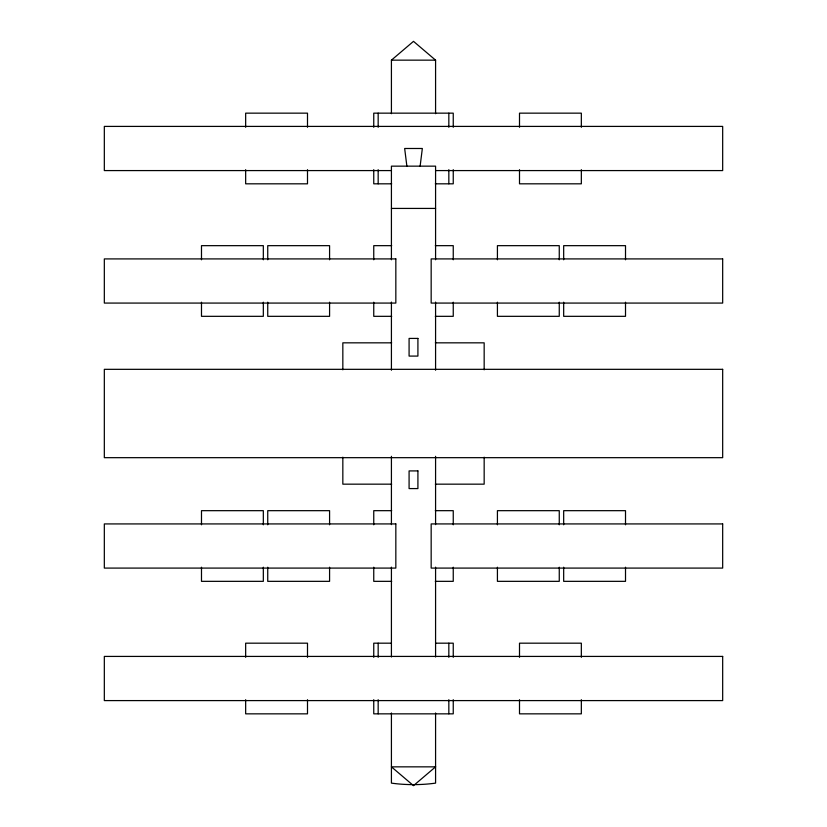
<?xml version="1.0" encoding="UTF-8"?>
<svg xmlns="http://www.w3.org/2000/svg" width="827" height="827" viewBox="0 0 827 827"><rect width="100%" height="100%" fill="white"/><g stroke="black" fill="none" stroke-linecap="round" stroke-linejoin="round"><path stroke-width="1.24" d="M420.126 166.155L422.339 148.488L404.661 148.488L406.874 166.155M391.419 113.712L391.419 60.154L413.5 41.35L435.581 60.154L435.581 113.712M391.419 60.154L435.581 60.154M391.419 170.579L104.326 170.579L104.326 126.407L722.674 126.407L722.674 170.579L435.581 170.579M391.698 183.821L373.752 183.821L373.752 169.69M435.302 183.821L453.248 183.821L453.248 169.69M391.419 208.425L435.581 208.425M391.698 245.66L373.752 245.66L373.752 259.792M435.302 245.66L453.248 245.66L453.248 259.792M391.698 316.327L373.752 316.327L373.752 302.196M435.302 316.327L453.248 316.327L453.248 302.196M391.657 342.833L342.833 342.833L342.833 369.814M435.343 342.833L484.167 342.833L484.167 369.814M391.657 484.167L342.833 484.167L342.833 457.186M435.343 484.167L484.167 484.167L484.167 457.186M391.698 510.672L373.752 510.672L373.752 524.804M435.302 510.672L453.248 510.672L453.248 524.804M391.698 581.34L373.752 581.34L373.752 567.208M435.302 581.34L453.248 581.34L453.248 567.208M391.419 643.179L373.752 643.179L373.752 657.31M435.581 643.179L453.248 643.179L453.248 657.31M625.512 259.792L625.512 245.66L563.673 245.66L563.673 259.792M625.512 302.196L625.512 316.327L563.673 316.327L563.673 302.196M625.512 524.804L625.512 510.672L563.673 510.672L563.673 524.804M625.512 567.208L625.512 581.34L563.673 581.34L563.673 567.208M581.34 127.286L581.34 113.154L519.501 113.154L519.501 127.286M581.34 169.69L581.34 183.821L519.501 183.821L519.501 169.69M581.34 657.31L581.34 643.179L519.501 643.179L519.501 657.31M581.34 699.714L581.34 713.846L519.501 713.846L519.501 699.714M559.259 259.792L559.259 245.66L497.42 245.66L497.42 259.792M559.259 302.196L559.259 316.327L497.42 316.327L497.42 302.196M559.259 524.804L559.259 510.672L497.42 510.672L497.42 524.804M559.259 567.208L559.259 581.34L497.42 581.34L497.42 567.208M453.248 127.286L453.248 113.154L373.752 113.154L373.752 127.286M453.248 699.714L453.248 713.846L373.752 713.846L373.752 699.714M448.834 113.154L448.834 127.286M448.834 169.69L448.834 183.821M448.834 643.179L448.834 657.31M448.834 699.714L448.834 713.846M435.581 259.761L435.581 166.155L391.419 166.155L391.419 259.761M435.581 302.082L435.581 370.238M435.581 456.328L435.581 524.628M435.581 567.146L435.581 656.979M435.581 712.967L435.581 783.117A57.414 19.621 0 0 1 391.419 783.117L391.419 712.967M391.419 302.082L391.419 370.238M391.419 456.328L391.419 524.628M391.419 567.146L391.419 656.979M378.166 113.154L378.166 127.286M378.166 169.69L378.166 183.821M378.166 643.179L378.166 657.31M378.166 699.714L378.166 713.846M329.58 259.792L329.58 245.66L267.741 245.66L267.741 259.792M329.58 302.196L329.58 316.327L267.741 316.327L267.741 302.196M329.58 524.804L329.58 510.672L267.741 510.672L267.741 524.804M329.58 567.208L329.58 581.34L267.741 581.34L267.741 567.208M307.499 127.286L307.499 113.154L245.66 113.154L245.66 127.286M307.499 169.69L307.499 183.821L245.66 183.821L245.66 169.69M307.499 657.31L307.499 643.179L245.66 643.179L245.66 657.31M307.499 699.714L307.499 713.846L245.66 713.846L245.66 699.714M263.327 259.792L263.327 245.66L201.488 245.66L201.488 259.792M263.327 302.196L263.327 316.327L201.488 316.327L201.488 302.196M263.327 524.804L263.327 510.672L201.488 510.672L201.488 524.804M263.327 567.208L263.327 581.34L201.488 581.34L201.488 567.208M435.581 766.846L413.5 785.65L391.419 766.846L435.581 766.846M395.833 258.913L104.326 258.913L104.326 303.075L395.833 303.075L395.833 258.913M722.674 258.913L431.167 258.913L431.167 303.075L722.674 303.075L722.674 258.913M417.914 338.419L409.086 338.419L409.086 356.086L417.914 356.086L417.914 338.419M722.674 369.328L104.326 369.328L104.326 457.672L722.674 457.672L722.674 369.328M417.914 470.914L409.086 470.914L409.086 488.581L417.914 488.581L417.914 470.914M395.833 523.925L104.326 523.925L104.326 568.087L395.833 568.087L395.833 523.925M722.674 523.925L431.167 523.925L431.167 568.087L722.674 568.087L722.674 523.925M722.674 656.421L104.326 656.421L104.326 700.593L722.674 700.593L722.674 656.421"/></g></svg>
